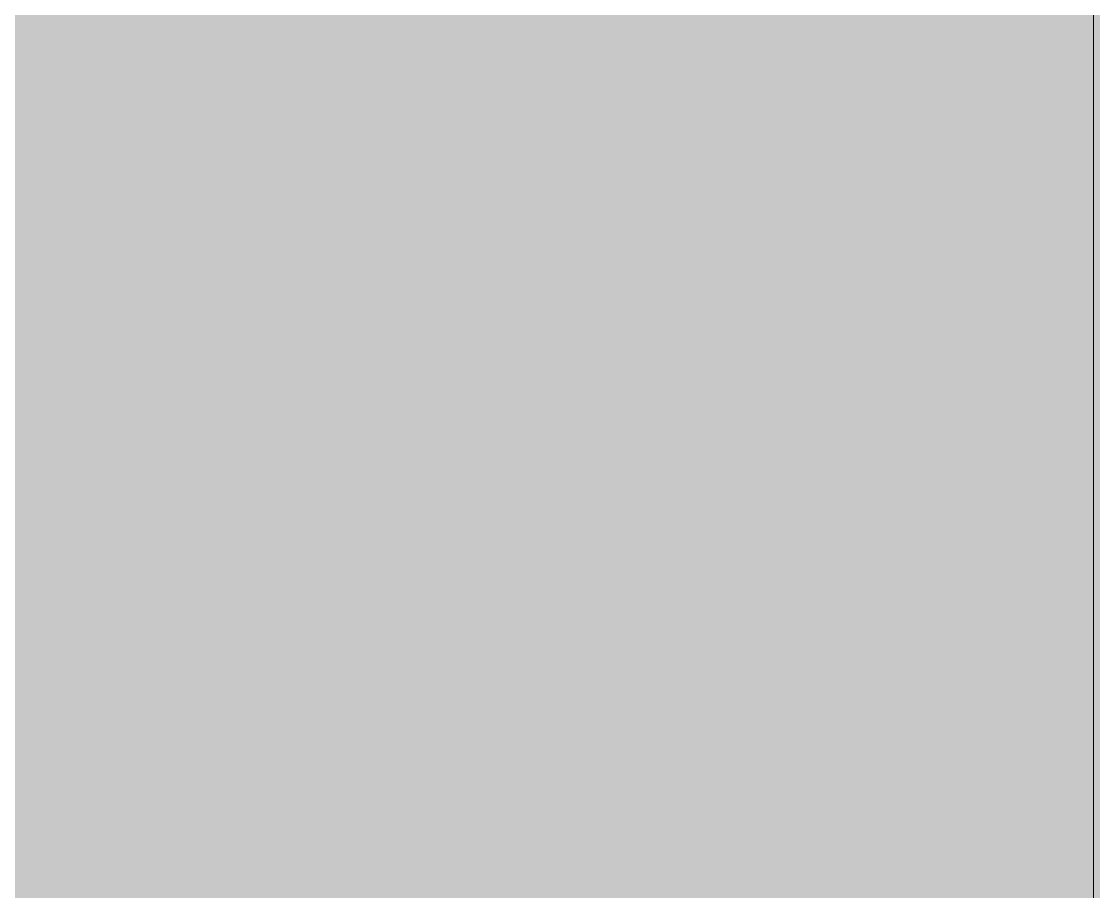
# Model space of a CAD drawing. Header units: millimetres. Extents: x -249154 to 415037, y -45458 to 354837.
# Drawn here: x 87572.85 to 87584.7, y 89646.8 to 89656.43 of the extents above; entities that cross this region are included whole.
import ezdxf

# ---------------------------------------------------------------- set-up
doc = ezdxf.new("R2010")
doc.units = ezdxf.units.MM
doc.layers.add('A-AREA-PATT-1', color=7, linetype='Continuous', lineweight=5, true_color=0xa5bae0, transparency=1)
doc.layers.add('A-DOOR-1', color=7, linetype='Continuous', lineweight=5, true_color=0xc0c0c0)
doc.layers.add('A-GLAZ-CWMG', color=7, linetype='Continuous', lineweight=9)
doc.layers.add('A-GLAZ-CWMG-1', color=7, linetype='Continuous', lineweight=20)

# ---------------------------------------------------------------- blocks, each defined once
blk = doc.blocks.new('Дверь_Витражная_остекление_ - ВВ-17 остекление-32475309-Объем проектирования 1 этажа')
at = {"layer": 'A-DOOR-1'}
blk.add_line((1035, 20), (1035, -20), dxfattribs=at)
blk = doc.blocks.new('Прямоугольный импост - Импост структурный с накладкой - 160мм Темный-V75-Объем проектирования 1 этажа')
at = {"layer": 'A-GLAZ-CWMG-1'}
blk.add_line((-15, -40), (-15, 0), dxfattribs=at)
blk = doc.blocks.new('1floor')
at = {"layer": 'A-AREA-PATT-1'}
h = blk.add_hatch(color=256, dxfattribs=at)
h.paths.add_polyline_path([(89320, 10460), (89350, 10460), (89350, 10500), (89360, 10500), (89360, 10460), (89485, 10460), (89483.79, 10619.997), (89359, 10619.997), (89359, 10599.997), (87510, 10600), (87510, 10500), (87520, 10500), (87520, 10480), (87470, 10480), (87470, 10460), (89310, 10460)])
h.paths.add_polyline_path([(85480.873, 10460), (85500, 10460), (85500, 10480), (85450, 10480), (85450, 10500), (85460, 10500), (85460, 10600), (85410, 10600), (85410, 10500), (85445, 10500), (85446, 10460), (85480.5, 10460)])
h.paths.add_polyline_path([(82697, 11570.5), (82714, 11570.5), (82714, 11600), (82697, 11600), (82697, 11586)])
h.paths.add_polyline_path([(84737, 11570.5), (84737, 11581), (84717, 11581), (84717, 11570.5)])
h.paths.add_polyline_path([(82697, 13050), (82714, 13050), (82713.341, 13379.5), (82697, 13379.5), (82697, 13060)])
at = {"layer": 'A-DOOR-1'}
blk.add_blockref('Дверь_Витражная_остекление_ - ВВ-17 остекление-32475309-Объем проектирования 1 этажа', (86485, 10460), dxfattribs=at)
at = {"layer": 'A-GLAZ-CWMG', "extrusion": (0, 0, -1), "rotation": 180}
blk.add_blockref('Прямоугольный импост - Импост структурный с накладкой - 160мм Темный-V75-Объем проектирования 1 этажа', (-87535, 10460), dxfattribs=at)

msp = doc.modelspace()

# ---------------------------------------------------------------- block references
msp.add_blockref('1floor', (64.702, 79186.05))

doc.saveas('drawing.dxf')
